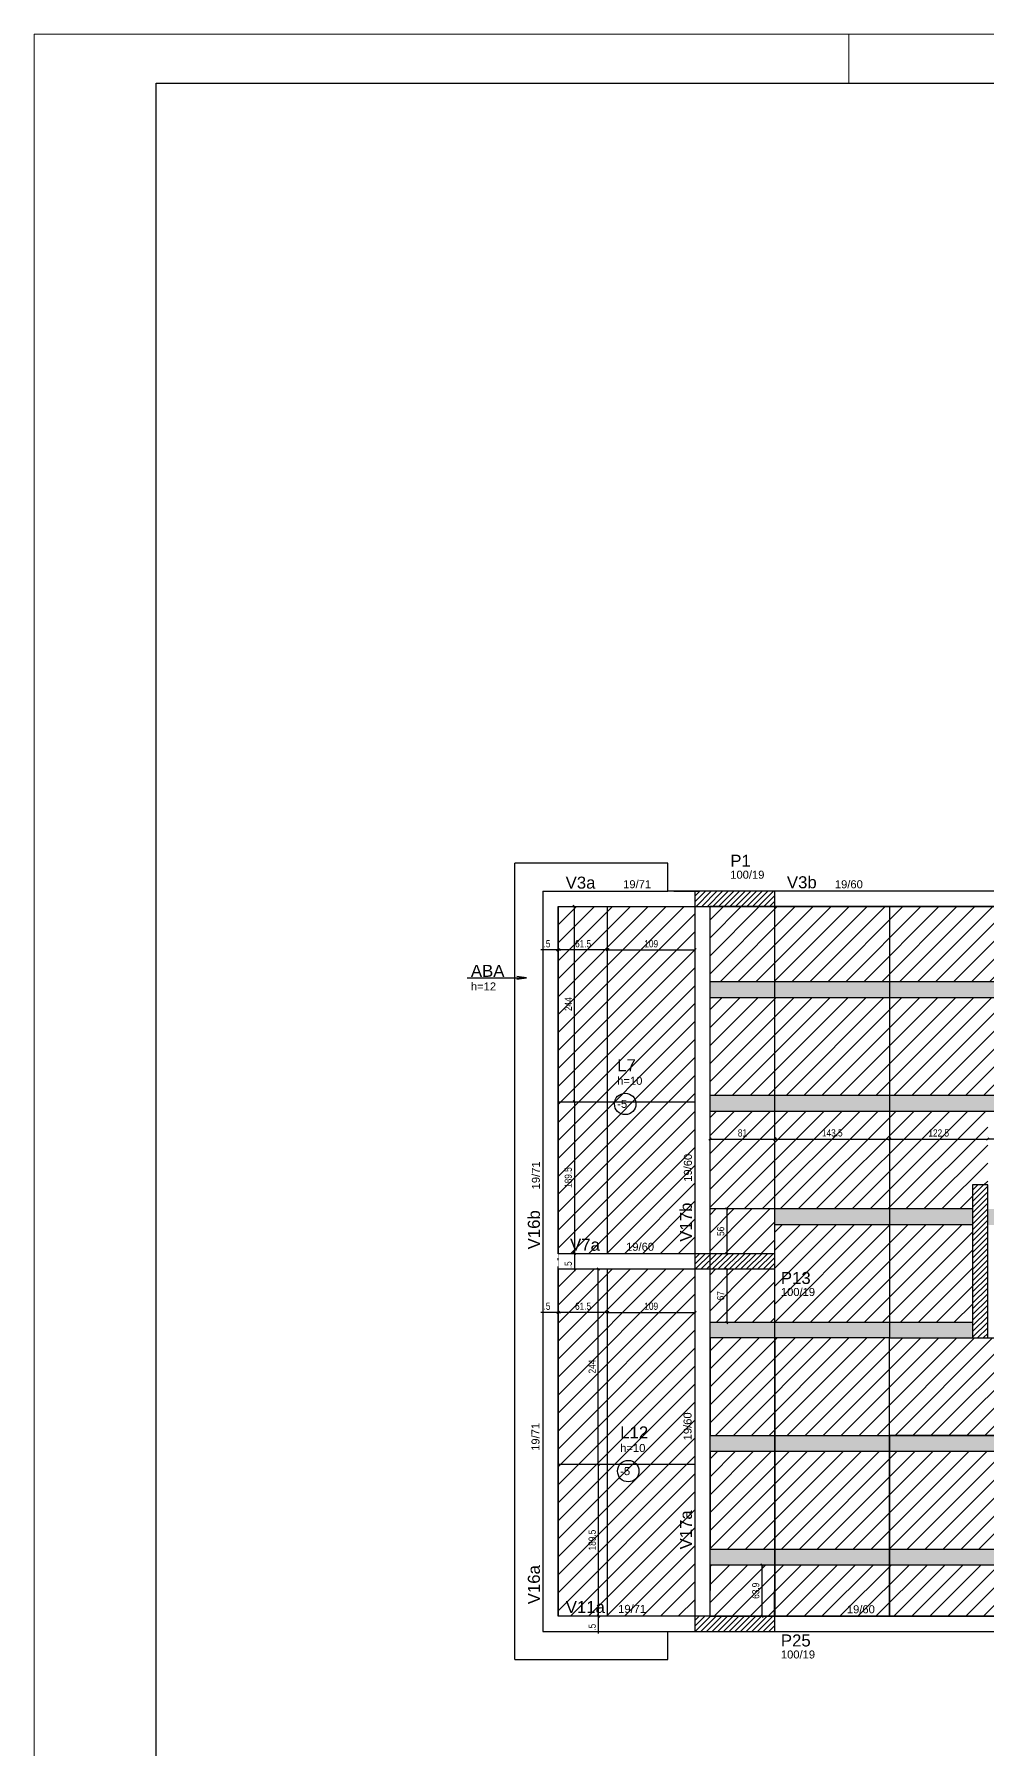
# Model space of a CAD drawing. Extents: x 2335 to 8663, y 180 to 3801.
# Drawn here: x 2335 to 3526, y 1657 to 3801 of the extents above; entities that cross this region are included whole.
import ezdxf

# ---------------------------------------------------------------- set-up
doc = ezdxf.new("R2010")
doc.units = 0
doc.linetypes.add('ESTILO_TQS_0001', pattern=[1, 0.7, -0.3])
doc.linetypes.add('ESTILO_TQS_0002', pattern=[0.4, 0.1, -0.3])
for name, color, linetype in [('1', 1, 'Continuous'), ('3', 3, 'Continuous'), ('4', 4, 'Continuous'), ('8', 8, 'Continuous'), ('COTA', 241, 'Continuous'), ('ES-VIGA', 3, 'Continuous'), ('L-D', 2, 'Continuous'), ('L-N', 4, 'Continuous'), ('Painéis', 200, 'Continuous'), ('Pilares', 5, 'Continuous'), ('VIG-D', 2, 'Continuous')]:
    doc.layers.add(name, color=color, linetype=linetype)
for name, color, linetype, lineweight in [('FOLHA', 255, 'Continuous', 5), ('Hachura', 251, 'Continuous', 9), ('REAPROVEITAMENTO', 251, 'Continuous', 9)]:
    doc.layers.add(name, color=color, linetype=linetype, lineweight=lineweight)
doc.styles.add('COTA TECNICA-50', font='techl___.ttf', dxfattribs={"height": 9})
doc.styles.get("Standard").update_dxf_attribs({"font": 'arial.ttf'})
doc.dimstyles.new('COTA PAINEL-50', dxfattribs={"dimtxt": 9, "dimasz": 3, "dimexe": 3, "dimexo": 3, "dimgap": 3, "dimtad": 1, "dimdec": 1, "dimzin": 12, "dimdsep": 46, "dimtxsty": 'COTA TECNICA-50', "dimblk1": 'OBLIQUE', "dimblk2": 'OBLIQUE', "dimsah": 1, "dimcen": 0.9, "dimclrd": 4, "dimclre": 4, "dimclrt": 240, "dimadec": 1, "dimazin": 3, "dimtfac": 1, "dimtdec": 1, "dimtmove": 0, "dimatfit": 3, "dimfxl": 1, "dimtolj": 1, "dimtzin": 12, "dimarcsym": 0})
pattern_1 = [(45, (-39.48, -210.253), (-11.22532, 11.22532), [])]

# ---------------------------------------------------------------- blocks, each defined once
blk = doc.blocks.new('_Oblique')
at = {"color": 0, "linetype": 'ByBlock', "lineweight": -2}
blk.add_line((-0.5, -0.5), (0.5, 0.5), dxfattribs=at)
blk = doc.blocks.new('*D75')
at = {"layer": 'COTA', "color": 4, "lineweight": -2, "transparency": 16777216}
for p, q in [((3022.8, 2258), (3042.7, 2258)), ((3039.7, 2014), (3039.7, 2258)), ((3022.8, 2014), (3042.7, 2014))]:
    blk.add_line(p, q, dxfattribs=at)
at = {"layer": 'Defpoints', "color": 0, "transparency": 16777216}
for p in [(3019.8, 2258), (3039.7, 2258), (3019.8, 2014)]:
    blk.add_point(p, dxfattribs=at)
at = {"layer": 'COTA', "color": 4, "lineweight": -2, "transparency": 16777216, "xscale": 3, "yscale": 3, "zscale": 3}
for p, rotation in [((3039.7, 2258), 90), ((3039.7, 2014), 270)]:
    blk.add_blockref('_Oblique', p, dxfattribs=dict(at, rotation=rotation))
at = {"layer": 'COTA', "color": 240, "transparency": 16777216, "insert": (3032.1, 2136), "char_height": 9, "attachment_point": 5, "rotation": 90, "style": 'COTA TECNICA-50'}
blk.add_mtext('\\A1;244', dxfattribs=at)
blk = doc.blocks.new('*D76')
at = {"layer": 'COTA', "color": 4, "lineweight": -2, "transparency": 16777216}
blk.add_line((3051.4, 2203.8), (2989.9, 2203.8), dxfattribs=at)
at = {"layer": 'Defpoints', "color": 0, "transparency": 16777216}
for p in [(2989.9, 2203.8), (2989.9, 2203.8), (3051.4, 2203.8)]:
    blk.add_point(p, dxfattribs=at)
at = {"layer": 'COTA', "color": 4, "lineweight": -2, "transparency": 16777216, "xscale": 3, "yscale": 3, "zscale": 3, "rotation": 180}
blk.add_blockref('_Oblique', (2989.9, 2203.8), dxfattribs=at)
at = {"layer": 'COTA', "color": 4, "lineweight": -2, "transparency": 16777216, "xscale": 3, "yscale": 3, "zscale": 3}
blk.add_blockref('_Oblique', (3051.4, 2203.8), dxfattribs=at)
at = {"layer": 'COTA', "color": 240, "transparency": 16777216, "insert": (3020.7, 2211.4), "char_height": 9, "attachment_point": 5, "style": 'COTA TECNICA-50'}
blk.add_mtext('\\A1;61.5', dxfattribs=at)
blk = doc.blocks.new('*D77')
at = {"layer": 'COTA', "color": 4, "lineweight": -2, "transparency": 16777216}
for p, q in [((2989.4, 2203.8), (2967.8, 2203.8)), ((2989.9, 2203.8), (2989.4, 2203.8)), ((2989.9, 2203.8), (2992.9, 2203.8))]:
    blk.add_line(p, q, dxfattribs=at)
at = {"layer": 'Defpoints', "color": 0, "transparency": 16777216}
for p in [(2989.4, 2203.8), (2989.4, 2203.8), (2989.9, 2203.8)]:
    blk.add_point(p, dxfattribs=at)
at = {"layer": 'COTA', "color": 4, "lineweight": -2, "transparency": 16777216, "xscale": 3, "yscale": 3, "zscale": 3}
blk.add_blockref('_Oblique', (2989.4, 2203.8), dxfattribs=at)
at = {"layer": 'COTA', "color": 4, "lineweight": -2, "transparency": 16777216, "xscale": 3, "yscale": 3, "zscale": 3, "rotation": 180}
blk.add_blockref('_Oblique', (2989.9, 2203.8), dxfattribs=at)
at = {"layer": 'COTA', "color": 240, "transparency": 16777216, "insert": (2975.6, 2211.4), "char_height": 9, "attachment_point": 5, "style": 'COTA TECNICA-50'}
blk.add_mtext('\\A1;.5', dxfattribs=at)
blk = doc.blocks.new('*D78')
at = {"layer": 'COTA', "color": 4, "lineweight": -2, "transparency": 16777216}
for p, q in [((3022.8, 2014), (3042.7, 2014)), ((3039.7, 2014), (3039.7, 1824.5)), ((3022.8, 1824.5), (3042.7, 1824.5))]:
    blk.add_line(p, q, dxfattribs=at)
at = {"layer": 'Defpoints', "color": 0, "transparency": 16777216}
for p in [(3019.8, 2014), (3019.8, 1824.5), (3039.7, 1824.5)]:
    blk.add_point(p, dxfattribs=at)
at = {"layer": 'COTA', "color": 4, "lineweight": -2, "transparency": 16777216, "xscale": 3, "yscale": 3, "zscale": 3}
for p, rotation in [((3039.7, 2014), 90), ((3039.7, 1824.5), 270)]:
    blk.add_blockref('_Oblique', p, dxfattribs=dict(at, rotation=rotation))
at = {"layer": 'COTA', "color": 240, "transparency": 16777216, "insert": (3032.1, 1919.2), "char_height": 9, "attachment_point": 5, "rotation": 90, "style": 'COTA TECNICA-50'}
blk.add_mtext('\\A1;189.5', dxfattribs=at)
blk = doc.blocks.new('*D81')
at = {"layer": 'COTA', "color": 4, "lineweight": -2, "transparency": 16777216}
blk.add_line((3051.4, 2656.8), (2989.9, 2656.8), dxfattribs=at)
at = {"layer": 'Defpoints', "color": 0, "transparency": 16777216}
for p in [(2989.9, 2656.8), (2989.9, 2656.8), (3051.4, 2656.8)]:
    blk.add_point(p, dxfattribs=at)
at = {"layer": 'COTA', "color": 4, "lineweight": -2, "transparency": 16777216, "xscale": 3, "yscale": 3, "zscale": 3, "rotation": 180}
blk.add_blockref('_Oblique', (2989.9, 2656.8), dxfattribs=at)
at = {"layer": 'COTA', "color": 4, "lineweight": -2, "transparency": 16777216, "xscale": 3, "yscale": 3, "zscale": 3}
blk.add_blockref('_Oblique', (3051.4, 2656.8), dxfattribs=at)
at = {"layer": 'COTA', "color": 240, "transparency": 16777216, "insert": (3020.7, 2664.4), "char_height": 9, "attachment_point": 5, "style": 'COTA TECNICA-50'}
blk.add_mtext('\\A1;61.5', dxfattribs=at)
blk = doc.blocks.new('*D82')
at = {"layer": 'COTA', "color": 4, "lineweight": -2, "transparency": 16777216}
for p, q in [((2989.4, 2656.8), (2967.8, 2656.8)), ((2989.9, 2656.8), (2989.4, 2656.8)), ((2989.9, 2656.8), (2992.9, 2656.8))]:
    blk.add_line(p, q, dxfattribs=at)
at = {"layer": 'Defpoints', "color": 0, "transparency": 16777216}
for p in [(2989.4, 2656.8), (2989.4, 2656.8), (2989.9, 2656.8)]:
    blk.add_point(p, dxfattribs=at)
at = {"layer": 'COTA', "color": 4, "lineweight": -2, "transparency": 16777216, "xscale": 3, "yscale": 3, "zscale": 3}
blk.add_blockref('_Oblique', (2989.4, 2656.8), dxfattribs=at)
at = {"layer": 'COTA', "color": 4, "lineweight": -2, "transparency": 16777216, "xscale": 3, "yscale": 3, "zscale": 3, "rotation": 180}
blk.add_blockref('_Oblique', (2989.9, 2656.8), dxfattribs=at)
at = {"layer": 'COTA', "color": 240, "transparency": 16777216, "insert": (2975.6, 2664.4), "char_height": 9, "attachment_point": 5, "style": 'COTA TECNICA-50'}
blk.add_mtext('\\A1;.5', dxfattribs=at)
blk = doc.blocks.new('*D231')
at = {"layer": 'COTA', "color": 4, "lineweight": -2, "transparency": 16777216}
for p, q in [((3257.3, 1887.9), (3241.3, 1887.9)), ((3244.3, 1887.9), (3244.3, 1824)), ((3256.8, 1824), (3241.3, 1824))]:
    blk.add_line(p, q, dxfattribs=at)
at = {"layer": 'Defpoints', "color": 0, "transparency": 16777216}
for p in [(3260.3, 1887.9), (3244.3, 1824), (3259.8, 1824)]:
    blk.add_point(p, dxfattribs=at)
at = {"layer": 'COTA', "color": 4, "lineweight": -2, "transparency": 16777216, "xscale": 3, "yscale": 3, "zscale": 3}
for p, rotation in [((3244.3, 1887.9), 90), ((3244.3, 1824), 270)]:
    blk.add_blockref('_Oblique', p, dxfattribs=dict(at, rotation=rotation))
at = {"layer": 'COTA', "color": 240, "transparency": 16777216, "insert": (3236.5, 1855.9), "char_height": 9, "attachment_point": 5, "rotation": 90, "style": 'COTA TECNICA-50'}
blk.add_mtext('\\A1;63.9', dxfattribs=at)
blk = doc.blocks.new('*D89')
at = {"layer": 'COTA', "color": 4, "lineweight": -2, "transparency": 16777216}
for p, q in [((2992.9, 2711), (3012.8, 2711)), ((3009.8, 2467), (3009.8, 2711)), ((2992.9, 2467), (3012.8, 2467))]:
    blk.add_line(p, q, dxfattribs=at)
at = {"layer": 'Defpoints', "color": 0, "transparency": 16777216}
for p in [(2989.9, 2711), (3009.8, 2711), (2989.9, 2467)]:
    blk.add_point(p, dxfattribs=at)
at = {"layer": 'COTA', "color": 4, "lineweight": -2, "transparency": 16777216, "xscale": 3, "yscale": 3, "zscale": 3}
for p, rotation in [((3009.8, 2711), 90), ((3009.8, 2467), 270)]:
    blk.add_blockref('_Oblique', p, dxfattribs=dict(at, rotation=rotation))
at = {"layer": 'COTA', "color": 240, "transparency": 16777216, "insert": (3002.2, 2589), "char_height": 9, "attachment_point": 5, "rotation": 90, "style": 'COTA TECNICA-50'}
blk.add_mtext('\\A1;244', dxfattribs=at)
blk = doc.blocks.new('*D90')
at = {"layer": 'COTA', "color": 4, "lineweight": -2, "transparency": 16777216}
for p, q in [((2992.9, 2467), (3012.8, 2467)), ((3009.8, 2467), (3009.8, 2277.5)), ((2992.9, 2277.5), (3012.8, 2277.5))]:
    blk.add_line(p, q, dxfattribs=at)
at = {"layer": 'Defpoints', "color": 0, "transparency": 16777216}
for p in [(2989.9, 2467), (2989.9, 2277.5), (3009.8, 2277.5)]:
    blk.add_point(p, dxfattribs=at)
at = {"layer": 'COTA', "color": 4, "lineweight": -2, "transparency": 16777216, "xscale": 3, "yscale": 3, "zscale": 3}
for p, rotation in [((3009.8, 2467), 90), ((3009.8, 2277.5), 270)]:
    blk.add_blockref('_Oblique', p, dxfattribs=dict(at, rotation=rotation))
at = {"layer": 'COTA', "color": 240, "transparency": 16777216, "insert": (3002.2, 2372.2), "char_height": 9, "attachment_point": 5, "rotation": 90, "style": 'COTA TECNICA-50'}
blk.add_mtext('\\A1;189.5', dxfattribs=at)
blk = doc.blocks.new('*D91')
at = {"layer": 'Defpoints', "color": 0, "transparency": 16777216}
for p in [(3009.8, 2277.5), (3009.8, 2277), (3009.8, 2277)]:
    blk.add_point(p, dxfattribs=at)
at = {"layer": 'Painéis', "color": 4, "lineweight": -2, "transparency": 16777216}
for p, q in [((3009.8, 2277.5), (3009.8, 2280.5)), ((3009.8, 2277.5), (3009.8, 2277)), ((3009.8, 2277), (3009.8, 2255.4))]:
    blk.add_line(p, q, dxfattribs=at)
at = {"layer": 'Painéis', "color": 4, "lineweight": -2, "transparency": 16777216, "xscale": 3, "yscale": 3, "zscale": 3}
for p, rotation in [((3009.8, 2277.5), 270), ((3009.8, 2277), 90)]:
    blk.add_blockref('_Oblique', p, dxfattribs=dict(at, rotation=rotation))
at = {"layer": 'Painéis', "color": 240, "transparency": 16777216, "insert": (3002.2, 2263.2), "char_height": 9, "attachment_point": 5, "rotation": 90, "style": 'COTA TECNICA-50'}
blk.add_mtext('\\A1;.5', dxfattribs=at)
blk = doc.blocks.new('*D92')
at = {"layer": 'Defpoints', "color": 0, "transparency": 16777216}
for p in [(3039.7, 1824.5), (3039.7, 1824), (3039.7, 1824)]:
    blk.add_point(p, dxfattribs=at)
at = {"layer": 'Painéis', "color": 4, "lineweight": -2, "transparency": 16777216}
for p, q in [((3039.7, 1824.5), (3039.7, 1827.5)), ((3039.7, 1824.5), (3039.7, 1824)), ((3039.7, 1824), (3039.7, 1802.4))]:
    blk.add_line(p, q, dxfattribs=at)
at = {"layer": 'Painéis', "color": 4, "lineweight": -2, "transparency": 16777216, "xscale": 3, "yscale": 3, "zscale": 3}
for p, rotation in [((3039.7, 1824.5), 270), ((3039.7, 1824), 90)]:
    blk.add_blockref('_Oblique', p, dxfattribs=dict(at, rotation=rotation))
at = {"layer": 'Painéis', "color": 240, "transparency": 16777216, "insert": (3032.1, 1810.2), "char_height": 9, "attachment_point": 5, "rotation": 90, "style": 'COTA TECNICA-50'}
blk.add_mtext('\\A1;.5', dxfattribs=at)
blk = doc.blocks.new('*D101')
at = {"layer": 'Defpoints', "color": 0, "transparency": 16777216}
for p in [(3526.4, 2420.3), (3526.4, 2420.3), (3647.9, 2420.3)]:
    blk.add_point(p, dxfattribs=at)
at = {"layer": 'Painéis', "color": 4, "lineweight": -2, "transparency": 16777216}
for p, q in [((3647.9, 2423.3), (3647.9, 2423.3)), ((3647.9, 2420.3), (3526.4, 2420.3))]:
    blk.add_line(p, q, dxfattribs=at)
at = {"layer": 'Painéis', "color": 4, "lineweight": -2, "transparency": 16777216, "xscale": 3, "yscale": 3, "zscale": 3, "rotation": 180}
blk.add_blockref('_Oblique', (3526.4, 2420.3), dxfattribs=at)
at = {"layer": 'Painéis', "color": 4, "lineweight": -2, "transparency": 16777216, "xscale": 3, "yscale": 3, "zscale": 3}
blk.add_blockref('_Oblique', (3647.9, 2420.3), dxfattribs=at)
at = {"layer": 'Painéis', "color": 240, "transparency": 16777216, "insert": (3587.2, 2427.9), "char_height": 9, "attachment_point": 5, "style": 'COTA TECNICA-50'}
blk.add_mtext('\\A1;121.5', dxfattribs=at)
blk = doc.blocks.new('*D102')
at = {"layer": 'Defpoints', "color": 0, "transparency": 16777216}
for p in [(3179.4, 2420.3), (3260.4, 2420.3), (3260.4, 2420.3)]:
    blk.add_point(p, dxfattribs=at)
at = {"layer": 'Painéis', "color": 4, "lineweight": -2, "transparency": 16777216}
blk.add_line((3179.4, 2420.3), (3260.4, 2420.3), dxfattribs=at)
at = {"layer": 'Painéis', "color": 4, "lineweight": -2, "transparency": 16777216, "xscale": 3, "yscale": 3, "zscale": 3, "rotation": 180}
blk.add_blockref('_Oblique', (3179.4, 2420.3), dxfattribs=at)
at = {"layer": 'Painéis', "color": 4, "lineweight": -2, "transparency": 16777216, "xscale": 3, "yscale": 3, "zscale": 3}
blk.add_blockref('_Oblique', (3260.4, 2420.3), dxfattribs=at)
at = {"layer": 'Painéis', "color": 240, "transparency": 16777216, "insert": (3219.9, 2427.9), "char_height": 9, "attachment_point": 5, "style": 'COTA TECNICA-50'}
blk.add_mtext('\\A1;81', dxfattribs=at)
blk = doc.blocks.new('*D103')
at = {"layer": 'Defpoints', "color": 0, "transparency": 16777216}
for p in [(3260.4, 2420.3), (3403.9, 2420.3), (3403.9, 2420.3)]:
    blk.add_point(p, dxfattribs=at)
at = {"layer": 'Painéis', "color": 4, "lineweight": -2, "transparency": 16777216}
for p, q in [((3260.4, 2420.3), (3403.9, 2420.3)), ((3403.9, 2417.3), (3403.9, 2417.3))]:
    blk.add_line(p, q, dxfattribs=at)
at = {"layer": 'Painéis', "color": 4, "lineweight": -2, "transparency": 16777216, "xscale": 3, "yscale": 3, "zscale": 3, "rotation": 180}
blk.add_blockref('_Oblique', (3260.4, 2420.3), dxfattribs=at)
at = {"layer": 'Painéis', "color": 4, "lineweight": -2, "transparency": 16777216, "xscale": 3, "yscale": 3, "zscale": 3}
blk.add_blockref('_Oblique', (3403.9, 2420.3), dxfattribs=at)
at = {"layer": 'Painéis', "color": 240, "transparency": 16777216, "insert": (3332.2, 2428), "char_height": 9, "attachment_point": 5, "style": 'COTA TECNICA-50'}
blk.add_mtext('\\A1;143.5', dxfattribs=at)
blk = doc.blocks.new('*D104')
at = {"layer": 'Defpoints', "color": 0, "transparency": 16777216}
for p in [(3403.9, 2420.3), (3526.4, 2420.3), (3526.4, 2420.3)]:
    blk.add_point(p, dxfattribs=at)
at = {"layer": 'Painéis', "color": 4, "lineweight": -2, "transparency": 16777216}
for p, q in [((3526.4, 2423.3), (3526.4, 2423.3)), ((3403.9, 2420.3), (3526.4, 2420.3)), ((3403.9, 2417.3), (3403.9, 2417.3))]:
    blk.add_line(p, q, dxfattribs=at)
at = {"layer": 'Painéis', "color": 4, "lineweight": -2, "transparency": 16777216, "xscale": 3, "yscale": 3, "zscale": 3, "rotation": 180}
blk.add_blockref('_Oblique', (3403.9, 2420.3), dxfattribs=at)
at = {"layer": 'Painéis', "color": 4, "lineweight": -2, "transparency": 16777216, "xscale": 3, "yscale": 3, "zscale": 3}
blk.add_blockref('_Oblique', (3526.4, 2420.3), dxfattribs=at)
at = {"layer": 'Painéis', "color": 240, "transparency": 16777216, "insert": (3465.2, 2427.9), "char_height": 9, "attachment_point": 5, "style": 'COTA TECNICA-50'}
blk.add_mtext('\\A1;122.5', dxfattribs=at)
blk = doc.blocks.new('*D244')
at = {"layer": 'Defpoints', "color": 0, "transparency": 16777216}
for p in [(3200.8, 2333), (3200.3, 2277), (3200.8, 2277)]:
    blk.add_point(p, dxfattribs=at)
at = {"layer": 'Painéis', "color": 4, "lineweight": -2, "transparency": 16777216}
for p, q in [((3197.8, 2333), (3197.3, 2333)), ((3200.3, 2333), (3200.3, 2277)), ((3197.8, 2277), (3197.3, 2277))]:
    blk.add_line(p, q, dxfattribs=at)
at = {"layer": 'Painéis', "color": 4, "lineweight": -2, "transparency": 16777216, "xscale": 3, "yscale": 3, "zscale": 3}
for p, rotation in [((3200.3, 2333), 90), ((3200.3, 2277), 270)]:
    blk.add_blockref('_Oblique', p, dxfattribs=dict(at, rotation=rotation))
at = {"layer": 'Painéis', "color": 240, "transparency": 16777216, "insert": (3192.7, 2305), "char_height": 9, "attachment_point": 5, "rotation": 90, "style": 'COTA TECNICA-50'}
blk.add_mtext('\\A1;56', dxfattribs=at)
blk = doc.blocks.new('*D153')
at = {"layer": 'Defpoints', "color": 0, "transparency": 16777216}
for p in [(3051.4, 2656.8), (3160.4, 2656.8), (3160.4, 2656.8)]:
    blk.add_point(p, dxfattribs=at)
at = {"layer": 'Painéis', "color": 4, "lineweight": -2, "transparency": 16777216}
for p, q in [((3051.4, 2656.8), (3160.4, 2656.8)), ((3051.4, 2653.8), (3051.4, 2653.8))]:
    blk.add_line(p, q, dxfattribs=at)
at = {"layer": 'Painéis', "color": 4, "lineweight": -2, "transparency": 16777216, "xscale": 3, "yscale": 3, "zscale": 3, "rotation": 180}
blk.add_blockref('_Oblique', (3051.4, 2656.8), dxfattribs=at)
at = {"layer": 'Painéis', "color": 4, "lineweight": -2, "transparency": 16777216, "xscale": 3, "yscale": 3, "zscale": 3}
blk.add_blockref('_Oblique', (3160.4, 2656.8), dxfattribs=at)
at = {"layer": 'Painéis', "color": 240, "transparency": 16777216, "insert": (3105.9, 2664.4), "char_height": 9, "attachment_point": 5, "style": 'COTA TECNICA-50'}
blk.add_mtext('\\A1;109', dxfattribs=at)
blk = doc.blocks.new('*D257')
at = {"layer": 'Defpoints', "color": 0, "transparency": 16777216}
for p in [(3201.5, 2258), (3200.3, 2191), (3201.5, 2191)]:
    blk.add_point(p, dxfattribs=at)
at = {"layer": 'Painéis', "color": 4, "lineweight": -2, "transparency": 16777216}
for p, q in [((3198.5, 2258), (3197.3, 2258)), ((3200.3, 2258), (3200.3, 2191)), ((3198.5, 2191), (3197.3, 2191))]:
    blk.add_line(p, q, dxfattribs=at)
at = {"layer": 'Painéis', "color": 4, "lineweight": -2, "transparency": 16777216, "xscale": 3, "yscale": 3, "zscale": 3}
for p, rotation in [((3200.3, 2258), 90), ((3200.3, 2191), 270)]:
    blk.add_blockref('_Oblique', p, dxfattribs=dict(at, rotation=rotation))
at = {"layer": 'Painéis', "color": 240, "transparency": 16777216, "insert": (3192.7, 2224.5), "char_height": 9, "attachment_point": 5, "rotation": 90, "style": 'COTA TECNICA-50'}
blk.add_mtext('\\A1;67', dxfattribs=at)
blk = doc.blocks.new('*D154')
at = {"layer": 'Defpoints', "color": 0, "transparency": 16777216}
for p in [(3051.4, 2203.8), (3160.4, 2203.8), (3160.4, 2203.8)]:
    blk.add_point(p, dxfattribs=at)
at = {"layer": 'Painéis', "color": 4, "lineweight": -2, "transparency": 16777216}
for p, q in [((3051.4, 2203.8), (3160.4, 2203.8)), ((3051.4, 2200.8), (3051.4, 2200.8)), ((3160.4, 2200.8), (3160.4, 2200.8))]:
    blk.add_line(p, q, dxfattribs=at)
at = {"layer": 'Painéis', "color": 4, "lineweight": -2, "transparency": 16777216, "xscale": 3, "yscale": 3, "zscale": 3, "rotation": 180}
blk.add_blockref('_Oblique', (3051.4, 2203.8), dxfattribs=at)
at = {"layer": 'Painéis', "color": 4, "lineweight": -2, "transparency": 16777216, "xscale": 3, "yscale": 3, "zscale": 3}
blk.add_blockref('_Oblique', (3160.4, 2203.8), dxfattribs=at)
at = {"layer": 'Painéis', "color": 240, "transparency": 16777216, "insert": (3105.9, 2211.4), "char_height": 9, "attachment_point": 5, "style": 'COTA TECNICA-50'}
blk.add_mtext('\\A1;109', dxfattribs=at)

msp = doc.modelspace()

# ---------------------------------------------------------------- hatches: boundary and pattern name
at = {"layer": 'Hachura', "linetype": 'ByBlock'}
h = msp.add_hatch(color=256, dxfattribs=at)
h.dxf.hatch_style = 1
h.paths.add_polyline_path([(3179.44, 2616.98), (3179.44, 2596.94), (5111.94, 2596.94), (5111.94, 2616.98)])
h = msp.add_hatch(color=256, dxfattribs=at)
h.dxf.hatch_style = 1
h.paths.add_polyline_path([(3179.44, 2474.98), (3179.44, 2454.94), (5111.94, 2454.94), (5111.94, 2474.98)])
h = msp.add_hatch(color=256, dxfattribs=at)
h.dxf.hatch_style = 1
h.paths.add_polyline_path([(3526.44, 2332.98), (3526.44, 2312.94), (5111.94, 2312.94), (5111.94, 2332.98)])
h.paths.add_polyline_path([(3260.45, 2332.98), (3260.45, 2312.94), (3507.44, 2312.94), (3507.44, 2332.98)])
h = msp.add_hatch(color=256, dxfattribs=at)
h.dxf.hatch_style = 1
h.paths.add_polyline_path([(3507.43, 2190.98), (3179.44, 2190.98), (3179.44, 2171.97), (3260.36, 2171.97), (3403.72, 2171.97), (3507.43, 2171.97)])
h = msp.add_hatch(color=256, dxfattribs=at)
h.dxf.hatch_style = 1
h.paths.add_polyline_path([(3179.44, 2049.97), (3179.44, 2029.94), (3260.43, 2029.94), (3260.43, 2049.97)])
h = msp.add_hatch(color=256, dxfattribs=at)
h.dxf.hatch_style = 1
h.paths.add_polyline_path([(3260.43, 2049.97), (3260.43, 2029.94), (3403.79, 2029.94), (3403.79, 2049.97)])
h = msp.add_hatch(color=256, dxfattribs=at)
h.dxf.hatch_style = 1
h.paths.add_polyline_path([(3647.79, 2049.97), (3647.79, 2029.94), (3403.72, 2029.94), (3403.72, 2049.97)])
h = msp.add_hatch(color=256, dxfattribs=at)
h.dxf.hatch_style = 1
h.paths.add_polyline_path([(3179.44, 1907.94), (3179.44, 1887.9), (3260.36, 1887.9), (3260.36, 1907.94)])
h = msp.add_hatch(color=256, dxfattribs=at)
h.dxf.hatch_style = 1
h.paths.add_polyline_path([(3260.36, 1907.94), (3260.36, 1887.9), (3403.72, 1887.9), (3403.72, 1907.94)])
h = msp.add_hatch(color=256, dxfattribs=at)
h.dxf.hatch_style = 1
h.paths.add_polyline_path([(3647.72, 1907.94), (3647.72, 1887.9), (3403.65, 1887.9), (3403.65, 1907.94)])
at = {"layer": 'REAPROVEITAMENTO', "linetype": 'ByBlock'}
h = msp.add_hatch(dxfattribs=at)
h.set_pattern_fill('ANSI31', color=256, scale=5, style=2)
h.set_pattern_definition([(45, (-39.483, 242.763), (-11.22532, 11.22532), [])])
h.paths.add_polyline_path([(2989.94, 2276.99), (3160.42, 2276.97), (3160.42, 2710.97), (2989.94, 2710.99)])
h = msp.add_hatch(dxfattribs=at)
h.set_pattern_fill('ANSI31', color=256, scale=5, style=2)
h.set_pattern_definition(pattern_1)
h.paths.add_polyline_path([(5111.94, 2710.97), (3260.44, 2710.97), (3179.44, 2710.97), (3179.44, 2616.98), (5111.94, 2616.98)])
h = msp.add_hatch(dxfattribs=at)
h.set_pattern_fill('ANSI31', color=256, scale=5, style=2)
h.set_pattern_definition(pattern_1)
h.paths.add_polyline_path([(5111.94, 2596.98), (3179.44, 2596.98), (3179.44, 2474.98), (5111.94, 2474.98)])
h = msp.add_hatch(dxfattribs=at)
h.set_pattern_fill('ANSI31', color=256, scale=5, style=2)
h.set_pattern_definition(pattern_1)
h.paths.add_polyline_path([(3526.44, 2454.98), (3179.44, 2454.98), (3179.44, 2332.98), (3507.43, 2332.98), (3507.43, 2362.97), (3526.44, 2362.97)])
h.paths.add_polyline_path([(3447.44, 2419.08), (3482.44, 2419.08), (3482.44, 2437.61), (3447.44, 2437.61)], flags=16)
h = msp.add_hatch(dxfattribs=at)
h.set_pattern_fill('ANSI31', color=256, scale=5, style=2)
h.set_pattern_definition([(45, (-2462.48, -330.25), (-11.22532, 11.22532), [])])
h.paths.add_polyline_path([(3260.44, 2332.98), (3179.44, 2332.98), (3179.44, 2276.97), (3260.45, 2276.97)])
h = msp.add_hatch(dxfattribs=at)
h.set_pattern_fill('ANSI31', color=256, scale=5, style=2)
h.set_pattern_definition(pattern_1)
h.paths.add_polyline_path([(3507.43, 2312.98), (3260.45, 2312.98), (3260.45, 2190.98), (3507.43, 2190.98)])
h = msp.add_hatch(dxfattribs=at)
h.set_pattern_fill('ANSI31', color=256, scale=5, style=2)
h.set_pattern_definition([(45, (-39.483, -210.237), (-11.22532, 11.22532), [])])
h.paths.add_polyline_path([(2989.94, 1823.99), (3160.38, 1823.99), (3160.38, 2257.99), (2989.94, 2257.99)])
h = msp.add_hatch(dxfattribs=at)
h.set_pattern_fill('ANSI31', color=256, scale=5, style=2)
h.set_pattern_definition([(45, (-2462.52, -405.254), (-11.22532, 11.22532), [])])
h.paths.add_polyline_path([(3260.45, 2257.97), (3179.4, 2257.97), (3179.4, 2190.98), (3260.45, 2190.98)])
h = msp.add_hatch(dxfattribs=at)
h.set_pattern_fill('ANSI31', color=256, scale=5, style=2)
h.set_pattern_definition(pattern_1)
h.paths.add_polyline_path([(5111.94, 2049.78), (5111.94, 2171.78), (3179.44, 2171.97), (3179.44, 2049.97)])
h = msp.add_hatch(dxfattribs=at)
h.set_pattern_fill('ANSI31', color=256, scale=5, style=2)
h.set_pattern_definition(pattern_1)
h.paths.add_polyline_path([(5111.94, 1907.93), (5111.94, 2029.93), (3179.44, 2029.94), (3179.44, 1907.94)])
h = msp.add_hatch(dxfattribs=at)
h.set_pattern_fill('ANSI31', color=256, scale=5, style=2)
h.set_pattern_definition(pattern_1)
h.paths.add_polyline_path([(5111.94, 1887.9), (3179.44, 1887.9), (3179.44, 1823.97), (5111.94, 1823.97)])

# ---------------------------------------------------------------- linework, layer by layer
at = {"color": 30}
for p, q in [((2487.22, 3739.94), (8601.9, 3739.94)), ((2487.22, 240.62), (2487.22, 3739.94))]:
    msp.add_line(p, q, dxfattribs=at)
at = {"layer": '1', "linetype": 'Continuous'}
msp.add_lwpolyline([(2875.95, 2621.9), (2950.15, 2621.9), (2937.76, 2620.27), (2950.15, 2621.9), (2937.76, 2623.53)], dxfattribs=at)
at = {"layer": '3', "linetype": 'ESTILO_TQS_0001'}
msp.add_lwpolyline([(2970.44, 2267.49), (2970.44, 1804.99)], dxfattribs=at)
at = {"layer": '3', "linetype": 'Continuous'}
for centre in [(3073.37, 2464.27), (3077.14, 2005.36)]:
    msp.add_circle(centre, 13.42, dxfattribs=at)
at = {"layer": '8', "linetype": 'Continuous'}
for p, q in [((2935.44, 2764.99), (2935.44, 2764.99)), ((2935.44, 2764.99), (2935.44, 2764.99)), ((2935.44, 2764.99), (2935.44, 2764.99)), ((2935.44, 2764.99), (2935.44, 2764.99)), ((2970.44, 2729.99), (2970.44, 2729.99)), ((2970.44, 2729.99), (2970.44, 2729.99)), ((2970.44, 2729.99), (2970.44, 2729.99)), ((3160.44, 2716.62), (3173.81, 2729.99)), ((3160.44, 2723.69), (3166.73, 2729.99)), ((3160.44, 2729.99), (3160.44, 2729.99)), ((3160.44, 2729.99), (3160.44, 2729.99)), ((3161.88, 2710.99), (3180.88, 2729.99)), ((3168.95, 2710.99), (3187.95, 2729.99)), ((3176.02, 2710.99), (3195.02, 2729.99)), ((3183.09, 2710.99), (3202.09, 2729.99)), ((3190.16, 2710.99), (3209.16, 2729.99)), ((3197.23, 2710.99), (3216.23, 2729.99)), ((3204.3, 2710.99), (3223.3, 2729.99)), ((3211.37, 2710.99), (3230.37, 2729.99)), ((3218.44, 2710.99), (3237.44, 2729.99)), ((3225.52, 2710.99), (3244.52, 2729.99)), ((3232.59, 2710.99), (3251.59, 2729.99)), ((3239.66, 2710.99), (3258.66, 2729.99)), ((3246.73, 2710.99), (3260.44, 2724.7)), ((3260.44, 2729.99), (3260.44, 2729.99)), ((3260.44, 2729.99), (3260.44, 2729.99)), ((3210.44, 2720.49), (3210.44, 2720.49)), ((3253.8, 2710.99), (3260.44, 2717.62)), ((3260.44, 2710.99), (3260.44, 2710.99)), ((3507.43, 2349.44), (3520.98, 2362.99)), ((3507.43, 2356.51), (3513.91, 2362.99)), ((3507.43, 2362.99), (3507.43, 2362.99)), ((3507.43, 2362.99), (3507.43, 2362.99)), ((3507.43, 2342.37), (3526.43, 2361.37)), ((3507.43, 2335.3), (3526.43, 2354.3)), ((3507.43, 2328.22), (3526.43, 2347.22)), ((3507.43, 2321.15), (3526.43, 2340.15)), ((3507.43, 2314.08), (3526.43, 2333.08)), ((3507.43, 2307.01), (3526.43, 2326.01)), ((3507.43, 2299.94), (3526.43, 2318.94)), ((3507.43, 2292.87), (3526.43, 2311.87)), ((3507.43, 2285.8), (3526.43, 2304.8)), ((3507.43, 2278.73), (3526.43, 2297.73)), ((3160.44, 2264.07), (3173.35, 2276.99)), ((3160.44, 2271.14), (3166.28, 2276.99)), ((3161.42, 2257.99), (3180.42, 2276.99)), ((3168.5, 2257.99), (3187.5, 2276.99)), ((3175.57, 2257.99), (3194.57, 2276.99)), ((3182.64, 2257.99), (3201.64, 2276.99)), ((3189.71, 2257.99), (3208.71, 2276.99)), ((3196.78, 2257.99), (3215.78, 2276.99)), ((3203.85, 2257.99), (3222.85, 2276.99)), ((3210.92, 2257.99), (3229.92, 2276.99)), ((3217.99, 2257.99), (3236.99, 2276.99)), ((3225.06, 2257.99), (3244.06, 2276.99)), ((3232.14, 2257.99), (3251.14, 2276.99)), ((3239.21, 2257.99), (3258.21, 2276.99)), ((3507.43, 2271.66), (3526.43, 2290.66)), ((3507.43, 2264.58), (3526.43, 2283.58)), ((3507.43, 2257.51), (3526.43, 2276.51)), ((2989.44, 2257.99), (2989.44, 2257.99)), ((2989.44, 2257.99), (2989.44, 2257.99)), ((3160.44, 2267.49), (3160.44, 2267.49)), ((3210.44, 2267.49), (3210.44, 2267.49)), ((3246.28, 2257.99), (3260.44, 2272.15)), ((3253.35, 2257.99), (3260.44, 2265.08)), ((3507.43, 2250.44), (3526.43, 2269.44)), ((3507.43, 2243.37), (3526.43, 2262.37)), ((3507.43, 2236.3), (3526.43, 2255.3)), ((3507.43, 2229.23), (3526.43, 2248.23)), ((3507.43, 2222.16), (3526.43, 2241.16)), ((3507.43, 2215.09), (3526.43, 2234.09)), ((3507.43, 2208.02), (3526.43, 2227.02)), ((3507.43, 2200.95), (3526.43, 2219.95)), ((3507.43, 2193.87), (3526.43, 2212.87)), ((3507.43, 2186.8), (3526.43, 2205.8)), ((3507.43, 2179.73), (3526.43, 2198.73)), ((3507.43, 2172.66), (3526.43, 2191.66)), ((3513.83, 2171.99), (3526.43, 2184.59)), ((3520.9, 2171.99), (3526.43, 2177.52)), ((3526.43, 2171.99), (3526.43, 2171.99)), ((3526.43, 2171.99), (3526.43, 2171.99)), ((2989.44, 1823.99), (2989.44, 1823.99)), ((2989.44, 1823.99), (2989.44, 1823.99)), ((2989.44, 1823.99), (2989.44, 1823.99)), ((3160.44, 1811.52), (3172.9, 1823.99)), ((3160.44, 1818.59), (3165.83, 1823.99)), ((3160.44, 1823.99), (3160.44, 1823.99)), ((3160.44, 1823.99), (3160.44, 1823.99)), ((3160.97, 1804.99), (3179.97, 1823.99)), ((3168.04, 1804.99), (3187.04, 1823.99)), ((3175.12, 1804.99), (3194.12, 1823.99)), ((3182.19, 1804.99), (3201.19, 1823.99)), ((3189.26, 1804.99), (3208.26, 1823.99)), ((3196.33, 1804.99), (3215.33, 1823.99)), ((3203.4, 1804.99), (3222.4, 1823.99)), ((3210.47, 1804.99), (3229.47, 1823.99)), ((3217.54, 1804.99), (3236.54, 1823.99)), ((3224.61, 1804.99), (3243.61, 1823.99)), ((3231.68, 1804.99), (3250.68, 1823.99)), ((3238.75, 1804.99), (3257.75, 1823.99)), ((3260.44, 1823.99), (3260.44, 1823.99)), ((3260.44, 1823.99), (3260.44, 1823.99)), ((3260.44, 1823.99), (3260.44, 1823.99)), ((2970.44, 1804.99), (2970.44, 1804.99)), ((2970.44, 1804.99), (2970.44, 1804.99)), ((2970.44, 1804.99), (2970.44, 1804.99)), ((3160.44, 1804.99), (3160.44, 1804.99)), ((3160.44, 1804.99), (3160.44, 1804.99)), ((3210.44, 1814.49), (3210.44, 1814.49)), ((3245.83, 1804.99), (3260.44, 1819.6)), ((3252.9, 1804.99), (3260.44, 1812.53)), ((3259.97, 1804.99), (3260.44, 1805.46)), ((3260.44, 1804.99), (3260.44, 1804.99)), ((3260.44, 1804.99), (3260.44, 1804.99)), ((2935.44, 1769.99), (2935.44, 1769.99)), ((2935.44, 1769.99), (2935.44, 1769.99)), ((2935.44, 1769.99), (2935.44, 1769.99)), ((2935.44, 1769.99), (2935.44, 1769.99))]:
    msp.add_line(p, q, dxfattribs=at)
at = {"layer": '8', "linetype": 'ESTILO_TQS_0002'}
msp.add_line((2989.44, 2257.99), (2989.44, 2276.99), dxfattribs=at)
at = {"layer": 'ES-VIGA', "linetype": 'Continuous'}
for p, q in [((2935.44, 1769.99), (2935.44, 2764.99)), ((3126.44, 2764.99), (2935.44, 2764.99)), ((3126.44, 2729.99), (3126.44, 2764.99)), ((3126.44, 2764.99), (3126.44, 2764.99)), ((3126.44, 2764.99), (3126.44, 2764.99)), ((3126.44, 2764.99), (3126.44, 2764.99)), ((2970.44, 2729.99), (3126.44, 2729.99)), ((3126.44, 2729.99), (3126.44, 2729.99)), ((3133.94, 2729.99), (3164.6, 2729.99)), ((2989.44, 2710.99), (2989.44, 2710.99)), ((2989.44, 2710.99), (2989.44, 2710.99)), ((2970.44, 1804.99), (3126.44, 1804.99)), ((3126.44, 1769.99), (3126.44, 1804.99)), ((3126.44, 1804.99), (3126.44, 1804.99)), ((2935.44, 1769.99), (3126.44, 1769.99)), ((3126.44, 1769.99), (3126.44, 1769.99)), ((3126.44, 1769.99), (3126.44, 1769.99)), ((3126.44, 1769.99), (3126.44, 1769.99))]:
    msp.add_line(p, q, dxfattribs=at)
for points in [[(2970.44, 2729.99), (2970.44, 2267.49)], [(3160.44, 2729.99), (3126.44, 2729.99)], [(3650.94, 2729.99), (3260.44, 2729.99)], [(2989.44, 2710.99), (3160.44, 2710.99)], [(2989.44, 2276.99), (2989.44, 2710.99)], [(3160.44, 2710.99), (3160.44, 2276.99)], [(3179.44, 2276.99), (3179.44, 2710.99)], [(3260.44, 2710.99), (3650.94, 2710.99)], [(3160.44, 2276.99), (2989.44, 2276.99)], [(2989.44, 2257.99), (3160.44, 2257.99)], [(2989.44, 1823.99), (2989.44, 2257.99)], [(3160.44, 2257.99), (3160.44, 1823.99)], [(3179.44, 1823.99), (3179.44, 2257.99)], [(3160.44, 1823.99), (2989.44, 1823.99)], [(3650.93, 1823.99), (3260.44, 1823.99)], [(3126.44, 1804.99), (3160.44, 1804.99)], [(3260.44, 1804.99), (3650.93, 1804.99)]]:
    msp.add_lwpolyline(points, dxfattribs=at)
at = {"layer": 'FOLHA'}
for p, q in [((2334.81, 3800.91), (8662.86, 3800.91)), ((3352.91, 3739.94), (3352.91, 3800.91))]:
    msp.add_line(p, q, dxfattribs=at)
at = {"layer": 'FOLHA', "lineweight": 5}
msp.add_line((2334.81, 179.66), (2334.81, 3800.91), dxfattribs=at)
at = {"layer": 'Painéis'}
for p, q in [((2989.94, 2276.99), (2989.94, 2710.99)), ((3051.44, 2276.99), (3051.44, 2710.99)), ((5111.94, 2710.97), (3179.44, 2710.97)), ((3179.44, 2257.97), (3179.44, 2710.97)), ((3260.45, 2171.97), (3260.45, 2710.97)), ((3403.94, 2171.97), (3403.94, 2710.97)), ((5111.94, 2616.98), (3179.44, 2616.98)), ((5111.94, 2596.98), (3179.44, 2596.98)), ((2989.94, 2466.99), (3160.41, 2466.99)), ((5111.94, 2474.98), (3179.44, 2474.98)), ((5111.94, 2454.98), (3179.44, 2454.98)), ((3507.44, 2332.98), (3179.44, 2332.98)), ((3507.44, 2312.98), (3260.45, 2312.98)), ((2989.94, 1823.99), (2989.94, 2257.99)), ((3051.44, 1823.99), (3051.44, 2257.99)), ((3507.43, 2190.98), (3179.44, 2190.98)), ((2989.94, 2013.99), (3160.38, 2013.99))]:
    msp.add_line(p, q, dxfattribs=at)
for points in [[(3260.36, 2049.97), (3260.36, 2171.97), (3179.44, 2171.97), (3179.44, 2049.97)], [(3403.72, 2049.97), (3403.72, 2171.97), (3260.36, 2171.97), (3260.36, 2049.97)], [(3403.72, 2171.97), (3647.8, 2171.97), (3647.8, 2049.97), (3403.72, 2049.97)], [(3260.43, 2049.97), (3260.43, 2029.94), (3179.44, 2029.94), (3179.44, 2049.97)], [(3403.79, 2049.97), (3403.79, 2029.94), (3260.36, 2029.94), (3260.36, 2049.97)], [(3647.79, 2049.97), (3647.79, 2029.94), (3403.72, 2029.94), (3403.72, 2049.97)], [(3260.36, 1907.94), (3260.36, 2029.94), (3179.44, 2029.94), (3179.44, 1907.94)], [(3403.72, 1907.94), (3403.72, 2029.94), (3260.36, 2029.94), (3260.36, 1907.94)], [(3647.72, 1907.94), (3647.72, 2029.94), (3403.72, 2029.94), (3403.72, 1907.94)], [(3260.36, 1907.94), (3260.36, 1887.9), (3179.44, 1887.9), (3179.44, 1907.94)], [(3403.72, 1907.94), (3403.72, 1887.9), (3260.3, 1887.9), (3260.3, 1907.94)], [(3647.72, 1907.94), (3647.72, 1887.9), (3403.65, 1887.9), (3403.65, 1907.94)], [(3260.3, 1887.9), (3179.69, 1887.9), (3179.18, 1823.97), (3259.78, 1823.97)], [(3260.3, 1823.97), (3403.65, 1823.97), (3403.65, 1887.9), (3260.3, 1887.9)], [(3403.65, 1823.97), (3647.65, 1823.97), (3647.65, 1887.9), (3403.65, 1887.9)]]:
    msp.add_lwpolyline(points, close=True, dxfattribs=at)
at = {"layer": 'Pilares', "linetype": 'Continuous'}
for points in [[(3160.44, 2710.99), (3260.44, 2710.99), (3260.44, 2729.99), (3160.44, 2729.99), (3160.44, 2710.99)], [(3507.43, 2171.99), (3526.43, 2171.99), (3526.43, 2362.99), (3507.43, 2362.99), (3507.43, 2171.99)], [(3160.44, 2257.99), (3260.44, 2257.99), (3260.44, 2276.99), (3160.44, 2276.99), (3160.44, 2257.99)], [(3160.44, 1804.99), (3260.44, 1804.99), (3260.44, 1823.99), (3160.44, 1823.99), (3160.44, 1804.99)]]:
    msp.add_lwpolyline(points, dxfattribs=at)

# ---------------------------------------------------------------- texts
at = {"layer": '4', "linetype": 'Continuous'}
for s, p in [('V3a', (2998.92, 2733.28)), ('V3b', (3275.44, 2733.74)), ('ABA', (2880.5, 2623.05)), ('L7', (3063.37, 2505.17)), ('V7a', (3004.44, 2280.74)), ('L12', (3067.14, 2046.26)), ('V11a', (2999.04, 1828.07))]:
    msp.add_text(s, height=15, dxfattribs=at).set_placement(p)
for s, p in [('V17b', (3156.69, 2291.99)), ('V16b', (2966.69, 2282.49)), ('V17a', (3156.68, 1907.48)), ('V16a', (2966.69, 1838.99))]:
    msp.add_text(s, height=15, rotation=90, dxfattribs=at).set_placement(p)
at = {"layer": 'L-D', "linetype": 'Continuous'}
for p in [(3063.37, 2488.17), (3067.14, 2029.26)]:
    msp.add_text('h=10', height=10, dxfattribs=at).set_placement(p)
at = {"layer": 'L-N', "linetype": 'Continuous'}
for s, p in [('P1', (3204.66, 2760.69)), ('P13', (3267.94, 2239.24)), ('P25', (3267.94, 1786.24))]:
    msp.add_text(s, height=15, dxfattribs=at).set_placement(p)
at = {"layer": 'VIG-D', "linetype": 'Continuous'}
for s, p in [('19/71', (3070.76, 2733.82)), ('100/19', (3204.66, 2745.69)), ('19/60', (3335.44, 2733.74)), ('h=12', (2880.5, 2606.05)), ('-5', (3063.37, 2459.27)), ('19/60', (3074.44, 2280.74)), ('100/19', (3267.94, 2224.24)), ('-5', (3067.14, 2000.36)), ('19/71', (3064.56, 1828.24)), ('19/60', (3350.44, 1827.74)), ('100/19', (3267.94, 1771.24))]:
    msp.add_text(s, height=10, dxfattribs=at).set_placement(p)
for s, p in [('19/60', (3156.69, 2366.99)), ('19/71', (2966.69, 2357.49)), ('19/71', (2966.22, 2030.7)), ('19/60', (3156.29, 2043.83))]:
    msp.add_text(s, height=10, rotation=90, dxfattribs=at).set_placement(p)

# ---------------------------------------------------------------- dimensions: what is measured, and where the dimension line sits
at = {"layer": 'COTA'}
for base, p1, p2, picture, middle in [((3009.82, 2710.99), (2989.94, 2466.99), (2989.94, 2710.99), '*D89', (3002.25, 2588.99)), ((3009.82, 2277.49), (2989.94, 2466.99), (2989.94, 2277.49), '*D90', (3002.19, 2372.24)), ((3039.68, 2257.99), (3019.8, 2013.99), (3019.8, 2257.99), '*D75', (3032.12, 2135.99)), ((3039.68, 1824.49), (3019.8, 2013.99), (3019.8, 1824.49), '*D78', (3032.06, 1919.24)), ((3244.27, 1823.97), (3260.3, 1887.9), (3259.78, 1823.97), '*D231', (3236.54, 1855.94))]:
    dim = msp.add_linear_dim(base=base, p1=p1, p2=p2, angle=90, dimstyle='COTA PAINEL-50', dxfattribs=at)
    dim.commit()
    dim.dimension.update_dxf_attribs({"geometry": picture, "text_midpoint": middle})
for base, p1, p2, picture, middle in [((2989.44, 2656.82), (2989.94, 2656.82), (2989.44, 2656.82), '*D82', (2975.64, 2664.42)), ((2989.94, 2656.82), (3051.43, 2656.82), (2989.94, 2656.82), '*D81', (3020.69, 2664.42)), ((2989.44, 2203.82), (2989.94, 2203.82), (2989.44, 2203.82), '*D77', (2975.64, 2211.42)), ((2989.94, 2203.82), (3051.43, 2203.82), (2989.94, 2203.82), '*D76', (3020.69, 2211.42))]:
    dim = msp.add_linear_dim(base=base, p1=p1, p2=p2, dimstyle='COTA PAINEL-50', dxfattribs=at)
    dim.commit()
    dim.dimension.update_dxf_attribs({"geometry": picture, "text_midpoint": middle})
at = {"layer": 'Painéis'}
for base, p1, p2, picture, middle in [((3160.43, 2656.82), (3051.43, 2656.82), (3160.43, 2656.82), '*D153', (3105.93, 2664.44)), ((3260.45, 2420.32), (3179.44, 2420.32), (3260.45, 2420.32), '*D102', (3219.94, 2427.91)), ((3160.3926, 2203.822), (3051.4355, 2203.825), (3160.3926, 2203.825), '*D154', (3105.9141, 2211.4404))]:
    dim = msp.add_linear_dim(base=base, p1=p1, p2=p2, dimstyle='COTA PAINEL-50', dxfattribs=at)
    dim.commit()
    dim.dimension.update_dxf_attribs({"geometry": picture, "text_midpoint": middle})
for base, p1, p2, picture, middle in [((3403.94, 2420.32), (3260.45, 2420.32), (3403.94, 2420.32), '*D103', (3332.19, 2428.02)), ((3526.44, 2420.32), (3403.94, 2420.32), (3526.44, 2420.32), '*D104', (3465.19, 2427.92)), ((3526.44, 2420.32), (3647.94, 2420.32), (3526.44, 2420.32), '*D101', (3587.19, 2427.92))]:
    dim = msp.add_linear_dim(base=base, p1=p1, p2=p2, dimstyle='COTA PAINEL-50', override={"dimtmove": 1}, dxfattribs=at)
    dim.commit()
    dim.dimension.update_dxf_attribs({"geometry": picture, "text_midpoint": middle})
for base, p1, p2, picture, middle in [((3200.32, 2276.97), (3200.8, 2332.98), (3200.8, 2276.97), '*D244', (3192.72, 2304.97)), ((3009.82, 2276.99), (3009.82, 2277.49), (3009.82, 2276.99), '*D91', (3002.22, 2263.19)), ((3200.32, 2190.98), (3201.45, 2257.97), (3201.45, 2190.98), '*D257', (3192.72, 2224.47)), ((3039.68, 1823.99), (3039.68, 1824.49), (3039.68, 1823.99), '*D92', (3032.08, 1810.19))]:
    dim = msp.add_linear_dim(base=base, p1=p1, p2=p2, angle=90, dimstyle='COTA PAINEL-50', dxfattribs=at)
    dim.commit()
    dim.dimension.update_dxf_attribs({"geometry": picture, "text_midpoint": middle})

doc.saveas('drawing.dxf')
